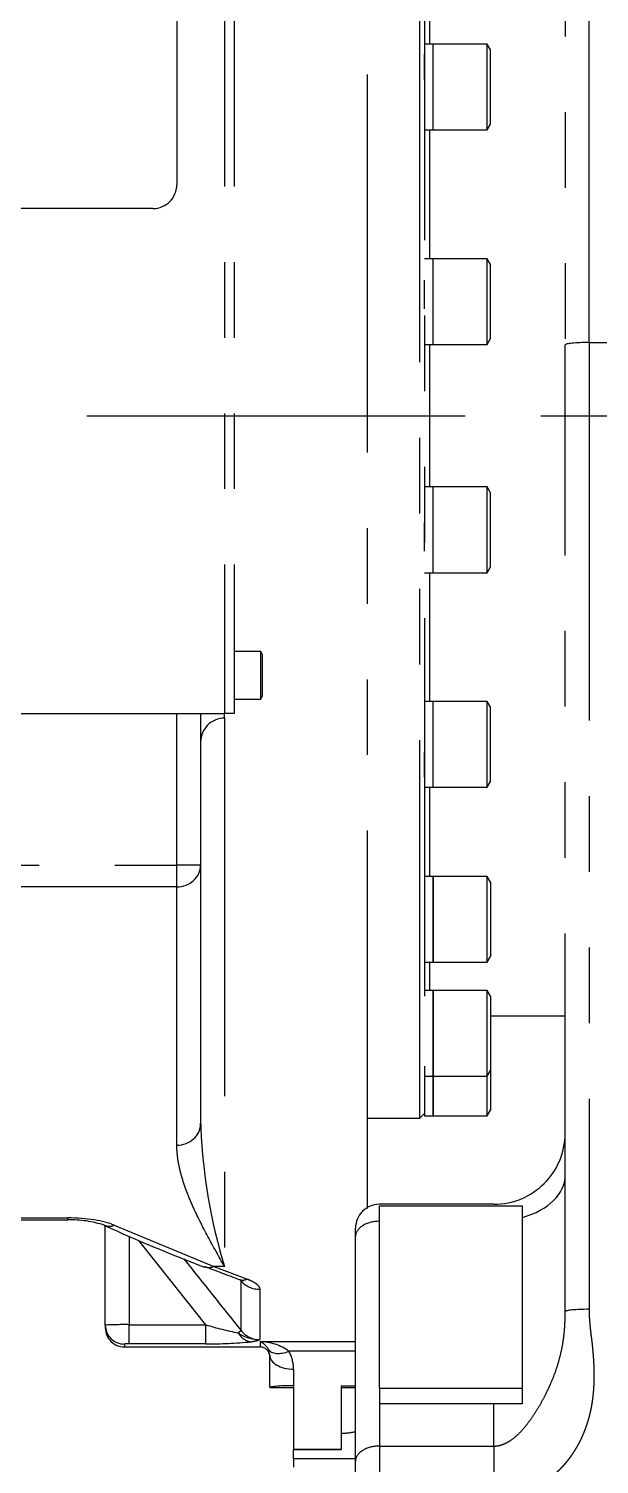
# Model space of a CAD drawing. Extents: x -2384 to 29887, y -2542 to 22350.
# Drawn here: x 4921.2 to 5040.9, y 2517.4 to 2818.8 of the extents above; entities that cross this region are included whole.
import ezdxf

# ---------------------------------------------------------------- set-up
doc = ezdxf.new("R2010")
doc.units = 0
doc.header["$LTSCALE"] = 63.5
doc.header["$MEASUREMENT"] = 0
doc.linetypes.add('CENTER', pattern=[2, 1.25, -0.25, 0.25, -0.25])
doc.linetypes.add('PHANTOM', pattern=[2.5, 1.25, -0.25, 0.25, -0.25, 0.25, -0.25])
doc.layers.get('0').update_dxf_attribs({"linetype": 'CONTINUOUS'})
doc.layers.add('2', color=2, linetype='CENTER')
doc.layers.add('4', color=6, linetype='PHANTOM')

# ---------------------------------------------------------------- blocks, each defined once
blk = doc.blocks.new('r2000ibSolutionArm-ev')
at = {"layer": '2'}
blk.add_line((-242.85, 1745), (370.95, 1745), dxfattribs=at)
at = {"layer": '4'}
for p, q in [((243.5, 1760.36), (243.5, 1909)), ((238.5, 1904), (238.5, 1759.89)), ((167, 1872.5), (167, 1682.5)), ((169, 1872.5), (169, 1682.5)), ((157, 1867.5), (157, 1793.5)), ((197, 1578.53), (197, 1861.26)), ((208, 1597.5), (208, 1861.26)), ((209, 1861.26), (209, 1598.5)), ((210, 1841.71), (210, 1823)), ((210.8, 1823), (209, 1823)), ((209, 1815.59), (209, 1820.87)), ((210.8, 1805), (210.8, 1823)), ((210.8, 1805), (210.8, 1823)), ((222.1, 1823), (210.8, 1823)), ((222.1, 1805), (222.1, 1823)), ((222.8, 1821.79), (222.1, 1823)), ((222.8, 1806.21), (222.8, 1821.79)), ((222.1, 1805), (222.8, 1806.21)), ((209, 1805), (210.8, 1805)), ((210, 1805), (210, 1777.96)), ((210.8, 1805), (222.1, 1805)), ((152, 1788.5), (109.5, 1788.5)), ((210.8, 1777.96), (209, 1777.96)), ((210.8, 1759.96), (210.8, 1777.96)), ((210.8, 1759.96), (210.8, 1777.96)), ((222.1, 1777.96), (210.8, 1777.96)), ((222.1, 1759.96), (222.1, 1777.96)), ((222.8, 1776.75), (222.1, 1777.96)), ((222.8, 1761.18), (222.8, 1776.75)), ((209, 1767.43), (209, 1773.44)), ((222.1, 1759.96), (222.8, 1761.18)), ((243.5, 1760.36), (243.5, 1557.4)), ((243.5, 1760.36), (321.5, 1760.36)), ((209, 1759.96), (210.8, 1759.96)), ((210, 1759.96), (210, 1730.04)), ((210.8, 1759.96), (222.1, 1759.96)), ((238.5, 1556.93), (238.5, 1759.89)), ((210.8, 1730.04), (209, 1730.04)), ((210.8, 1712.04), (210.8, 1730.04)), ((210.8, 1712.04), (210.8, 1730.04)), ((222.1, 1730.04), (210.8, 1730.04)), ((222.1, 1712.04), (222.1, 1730.04)), ((222.8, 1728.82), (222.1, 1730.04)), ((222.8, 1713.25), (222.8, 1728.82)), ((209, 1716.56), (209, 1722.57)), ((209, 1712.04), (210.8, 1712.04)), ((210, 1712.04), (210, 1685)), ((210.8, 1712.04), (222.1, 1712.04)), ((222.1, 1712.04), (222.8, 1713.25)), ((174.6, 1695.5), (169, 1695.5)), ((174.6, 1685.5), (174.6, 1695.5)), ((175, 1694.81), (174.6, 1695.5)), ((175, 1686.19), (175, 1694.81)), ((169, 1685.5), (174.6, 1685.5)), ((174.6, 1685.5), (175, 1686.19)), ((210.8, 1685), (209, 1685)), ((210.8, 1667), (210.8, 1685)), ((210.8, 1667), (210.8, 1685)), ((222.1, 1685), (210.8, 1685)), ((222.1, 1667), (222.1, 1685)), ((222.8, 1683.79), (222.1, 1685)), ((109.5, 1682.5), (167, 1682.5)), ((157, 1650.67), (157, 1682.5)), ((162, 1682.5), (162, 1650.67)), ((167, 1681.5), (167, 1682.5)), ((169, 1682.5), (167, 1682.5)), ((222.8, 1668.21), (222.8, 1683.79)), ((167, 1681.5), (167, 1566.4)), ((209, 1669.13), (209, 1674.41)), ((209, 1667), (210.8, 1667)), ((210, 1667), (210, 1648.29)), ((210.8, 1667), (222.1, 1667)), ((222.1, 1667), (222.8, 1668.21)), ((-110, 1650.67), (157, 1650.67)), ((162, 1650.67), (157, 1650.67)), ((157, 1646.11), (157, 1650.67)), ((162, 1650.67), (162, 1596.4)), ((157, 1646.11), (-110, 1646.11)), ((157, 1591.84), (157, 1646.11)), ((210.8, 1648.29), (209, 1648.29)), ((210.8, 1648.29), (210.8, 1630.29)), ((210.8, 1630.29), (210.8, 1648.29)), ((222.1, 1648.29), (210.8, 1648.29)), ((222.1, 1630.29), (222.1, 1648.29)), ((222.8, 1647.07), (222.1, 1648.29)), ((222.8, 1647.07), (222.8, 1631.5)), ((209, 1634.76), (209, 1630.84)), ((222.1, 1630.29), (222.8, 1631.5)), ((209, 1630.29), (210.8, 1630.29)), ((210, 1630.29), (210, 1624.32)), ((210.8, 1630.29), (222.1, 1630.29)), ((210.8, 1624.32), (209, 1624.32)), ((210.8, 1624.32), (210.8, 1606.32)), ((210.8, 1606.32), (210.8, 1624.32)), ((222.1, 1624.32), (210.8, 1624.32)), ((222.1, 1606.32), (222.1, 1624.32)), ((222.8, 1623.11), (222.1, 1624.32)), ((222.8, 1623.11), (222.8, 1607.53)), ((222.8, 1619), (238.5, 1619)), ((209, 1608.41), (209, 1606.32)), ((222.1, 1606.32), (222.8, 1607.53)), ((222.8, 1607.53), (222.8, 1599.21)), ((209, 1606.32), (210.8, 1606.32)), ((210.8, 1606.32), (222.1, 1606.32)), ((210.8, 1606.32), (210.8, 1598)), ((210.8, 1598), (210.8, 1606.32)), ((222.1, 1598), (222.1, 1606.32)), ((197, 1597.5), (208, 1597.5)), ((208, 1597.5), (209, 1598.5)), ((209, 1598.5), (209, 1598)), ((209, 1598), (210.8, 1598)), ((210.8, 1598), (222.1, 1598)), ((222.1, 1598), (222.8, 1599.21)), ((223.51, 1579.45), (199.49, 1579.45)), ((90.33, 1576.59), (134.11, 1576.59)), ((134.11, 1576.16), (134.11, 1576.59)), ((199.5, 1579.09), (229.5, 1579.09)), ((199.5, 1540.79), (199.5, 1579.09)), ((229.5, 1579.09), (229.5, 1540.79)), ((90.33, 1576.16), (134.11, 1576.16)), ((142, 1554.09), (142, 1574.91)), ((143.88, 1575.03), (164.77, 1566.4)), ((194.5, 1572.66), (194.5, 1574.42)), ((147, 1572.72), (147, 1554.17)), ((163.12, 1554.17), (149, 1571.85)), ((194.5, 1525.47), (194.5, 1572.66)), ((167, 1566.4), (164.77, 1566.4)), ((164.77, 1566.4), (171.8, 1563.73)), ((170.5, 1552.93), (170.5, 1563.34)), ((174.39, 1561.6), (174.39, 1551.03)), ((142, 1554.09), (142, 1553.5)), ((147, 1554.17), (163.12, 1554.17)), ((147, 1550.18), (147, 1554.17)), ((163.12, 1550.18), (163.12, 1554.17)), ((170.5, 1552.93), (169.91, 1552.46)), ((146, 1550.1), (146, 1549.5)), ((146, 1549.5), (174.5, 1549.5)), ((163.12, 1550.18), (147, 1550.18)), ((174.5, 1550.61), (174.5, 1549.5)), ((174.5, 1550.61), (194.5, 1550.61)), ((176.5, 1547.78), (176.22, 1548.98)), ((176.5, 1541.08), (176.5, 1547.78)), ((194.5, 1548.58), (180.53, 1548.58)), ((181.5, 1544.84), (181.5, 1541.35)), ((176.5, 1541.08), (176.5, 1541)), ((176.5, 1541), (181.5, 1541)), ((181.5, 1541.35), (181.5, 1528.01)), ((191.5, 1541.35), (194.5, 1541.35)), ((191.5, 1541.35), (191.5, 1528.01)), ((191.5, 1541), (194.5, 1541)), ((199.5, 1540.79), (199.5, 1537.58)), ((229.5, 1540.79), (199.5, 1540.79)), ((229.5, 1540.79), (229.5, 1537.58)), ((199.5, 1537.58), (199.5, 1528.68)), ((229.5, 1537.58), (199.5, 1537.58)), ((223.5, 1528.68), (223.5, 1537.58)), ((199.5, 1528.68), (223.5, 1528.68)), ((199.5, 1528.68), (199.5, 1517.7)), ((223.5, 1528.68), (223.5, 1517.7)), ((181.5, 1528.01), (191.5, 1528.01)), ((181.5, 1528.01), (181.5, 1528)), ((181.5, 1526.03), (181.5, 1528)), ((181.5, 1528), (191.5, 1528)), ((181.5, 1526.03), (181.5, 1524.26)), ((194.5, 1526.03), (181.5, 1526.03)), ((191.5, 1528.01), (191.5, 1528)), ((194.5, 1517.23), (194.5, 1525.47))]:
    blk.add_line(p, q, dxfattribs=at)
for centre, radius, start, end in [((152, 1793.5), 5, 270, 0), ((167, 1676.5), 5, 90, 180), ((277.09, 1600.17), 115.15, 181.8734, 182.389), ((277.09, 1600.17), 115.15, 182.389, 197.0507), ((223.54, 1594.41), 14.96, 269.8505, 359.5707), ((199.52, 1574.43), 5.02, 90.2386, 180.1018), ((134.87, 1554.3), 21.87, 71.3562, 91.9957), ((305.09, 1937.05), 397.17, 245.7216, 249.0072), ((21087.16, 18296.13), 26792.56, 218.635127, 218.676294), ((457.5, 2329.37), 817.87, 248.89266, 249.42895), ((145.78, 1475.4), 78.78, 89.1117, 92.7493), ((146, 1553.5), 4, 180, 270), ((180.41, 1608.3), 56.83, 252.2854, 259.3429), ((174.47, 1559.02), 8, 235.2043, 269.4323), ((174.4, 1555.98), 4.96, 218.0138, 269.8442), ((164.55, 1626.61), 76.44, 268.9292, 276.0017), ((171.47, 1559.25), 8.73, 277.0729, 289.5409), ((173.04, 1547.34), 3.58, 27.155, 65.8826), ((174.37, 1540.27), 10.33, 53.4391, 89.2771), ((174.5, 1547.5), 2, 0, 90), ((173.85, 1544.84), 7.65, 0.0173, 29.2332), ((180.75, 1509.57), 31.79, 88.65, 97.6838), ((191, 1547.61), 16.26, 271.7756, 282.4402)]:
    blk.add_arc(centre, radius, start, end, dxfattribs=at)
for centre, major_axis, ratio, start_param, end_param in [((243.5, 1759.89), (-5, 0), 0.093643, 4.712389, 6.283185), ((157, 1650.67), (5, 0), 0.913545, 4.712389, 6.283185), ((157, 1596.4), (5, 0), 0.913545, 4.712389, 6.283185), ((223.5, 1585.52), (15, 0), 0.642788, 5.125212, 6.283185), ((133.26, 1572.5), (12.88, 0.3), 0.316777, 0.593574, 1.497534), ((143.88, 1579.6), (2.02, 4.57), 0.671821, 3.151621, 3.722897), ((199.5, 1572.66), (5, 0), 0.642788, 1.570796, 3.141593), ((164.77, 1570.97), (1.81, 4.66), 0.630256, 3.101562, 3.136137), ((164.77, 1570.97), (1.81, 4.66), 0.630256, 3.136137, 3.692997), ((171.8, 1568.37), (1.67, 4.71), 0.636899, 3.142041, 3.648868), ((174.39, 1566.29), (-5, 0), 0.938133, 0.678827, 1.570796), ((243.5, 1556.93), (-5, 0), 0.093643, 4.712389, 6.283185), ((146, 1554.09), (4, 0), 0.996928, 3.141593, 4.712389), ((172.55, 1554.57), (0.58, -3.96), 0.806307, 5.153603, 6.104017), ((180.53, 1551.51), (-4.36, -2.44), 0.535306, 0.041104, 1.279261), ((181.5, 1547.78), (-5, 0), 0.587785, 0, 1.570796), ((199.5, 1525.47), (5, 0), 0.642788, 1.570796, 3.141593)]:
    blk.add_ellipse(centre, major_axis=major_axis, ratio=ratio, start_param=start_param, end_param=end_param, dxfattribs=at)
for points, degree, knots in [([(167, 1566.4), (165.82, 1568.5), (164.64, 1570.59), (162.39, 1574.8), (161.32, 1576.9), (159.9, 1580.07), (159.46, 1581.13), (158.66, 1583.26), (158.3, 1584.33), (157.7, 1586.47), (157.45, 1587.54), (157.1, 1589.68), (157, 1590.76), (157, 1591.84)], 3, [0, 0, 0, 0, 0.25, 0.25, 0.5, 0.5, 0.625, 0.625, 0.75, 0.75, 0.875, 0.875, 1, 1, 1, 1]), ([(170.12, 1563.65), (170.15, 1563.64), (170.41, 1563.56), (170.62, 1563.45), (170.69, 1563.41), (170.69, 1563.41)], 3, [0, 0, 0, 0, 0.0406408, 0.3648616, 0.5531797, 0.5531797, 0.5531797, 0.5531797]), ([(171.8, 1563.73), (172.2, 1563.58), (172.56, 1563.43), (173.04, 1563.18), (173.19, 1563.09), (173.47, 1562.92), (173.59, 1562.83), (173.93, 1562.55), (174.1, 1562.37), (174.33, 1561.98), (174.39, 1561.79), (174.39, 1561.6)], 3, [0, 0, 0, 0, 0.25, 0.25, 0.375, 0.375, 0.5, 0.5, 0.75, 0.75, 1, 1, 1, 1]), ([(243.5, 1557.4), (243.5, 1556.24), (243.61, 1554.88), (243.69, 1553.81), (243.86, 1552.36), (243.92, 1551.83), (244.02, 1551.1), (244.05, 1550.85), (244.1, 1550.47), (244.13, 1550.19), (244.14, 1550.15), (244.15, 1549.98), (244.17, 1549.8), (244.33, 1548.2), (244.41, 1546.96), (244.51, 1545.46), (244.53, 1544.11), (244.55, 1542.61), (244.47, 1541.23), (244.31, 1538.15), (243.64, 1535.4), (243.35, 1534.2), (242.96, 1533.05), (242.34, 1531.24), (241.5, 1529.57), (239.94, 1526.52), (237.68, 1524.1), (236.43, 1522.77), (235.02, 1521.7), (233.46, 1520.51), (231.73, 1519.65), (229.84, 1518.72), (227.84, 1518.23), (225.69, 1517.7), (223.5, 1517.7)], 2, [0, 0, 0, 0.0625, 0.0625, 0.125, 0.125, 0.15625, 0.15625, 0.171875, 0.171875, 0.179688, 0.179688, 0.1875, 0.1875, 0.25, 0.25, 0.3125, 0.3125, 0.375, 0.375, 0.5, 0.5, 0.55, 0.55, 0.625, 0.625, 0.75, 0.75, 0.8125, 0.8125, 0.875, 0.875, 0.9375, 0.9375, 1, 1, 1]), ([(223.5, 1528.68), (223.71, 1528.69), (224.13, 1528.71), (224.75, 1528.82), (225.46, 1529.04), (226.26, 1529.39), (227.39, 1530.08), (228.68, 1531.17), (230.04, 1532.66), (231.29, 1534.29), (232.44, 1536.02), (233.51, 1537.82), (234.83, 1540.33), (236.01, 1542.97), (236.96, 1545.75), (237.57, 1547.96), (237.89, 1549.57), (238.05, 1550.54), (238.1, 1550.9), (238.19, 1551.53), (238.35, 1552.81), (238.45, 1554.31), (238.49, 1555.81), (238.5, 1556.56), (238.5, 1556.93)], 3, [0, 0, 0, 0, 0.01806, 0.036475, 0.055477, 0.082999, 0.113033, 0.172702, 0.2329, 0.294206, 0.355678, 0.417542, 0.47973, 0.605121, 0.669593, 0.735822, 0.804171, 0.812882, 0.820745, 0.836361, 0.868031, 0.932982, 0.967382, 1, 1, 1, 1]), ([(147, 1550.18), (146.87, 1550.18), (146.74, 1550.18), (146.49, 1550.17), (146.38, 1550.17), (146.2, 1550.15), (146.12, 1550.14), (146.03, 1550.12), (146, 1550.11), (146, 1550.1)], 3, [0, 0, 0, 0, 0.25, 0.25, 0.5, 0.5, 0.75, 0.75, 1, 1, 1, 1])]:
    blk.add_open_spline(points, degree=degree, knots=knots, dxfattribs=at)
blk.add_open_spline([(170.5, 1563.34), (170.52, 1563.39), (170.51, 1563.45), (170.49, 1563.51)], degree=3, dxfattribs=at)
blk = doc.blocks.new('j6dress-ev')
for radius in [150, 147]:
    blk.add_circle((0, 0), radius)

msp = doc.modelspace()

# ---------------------------------------------------------------- block references
msp.add_blockref('j6dress-ev', (4795.28, 2962.55))
at = {"layer": '4'}
msp.add_blockref('r2000ibSolutionArm-ev', (4795.28, 992.55), dxfattribs=at)

doc.saveas('drawing.dxf')
